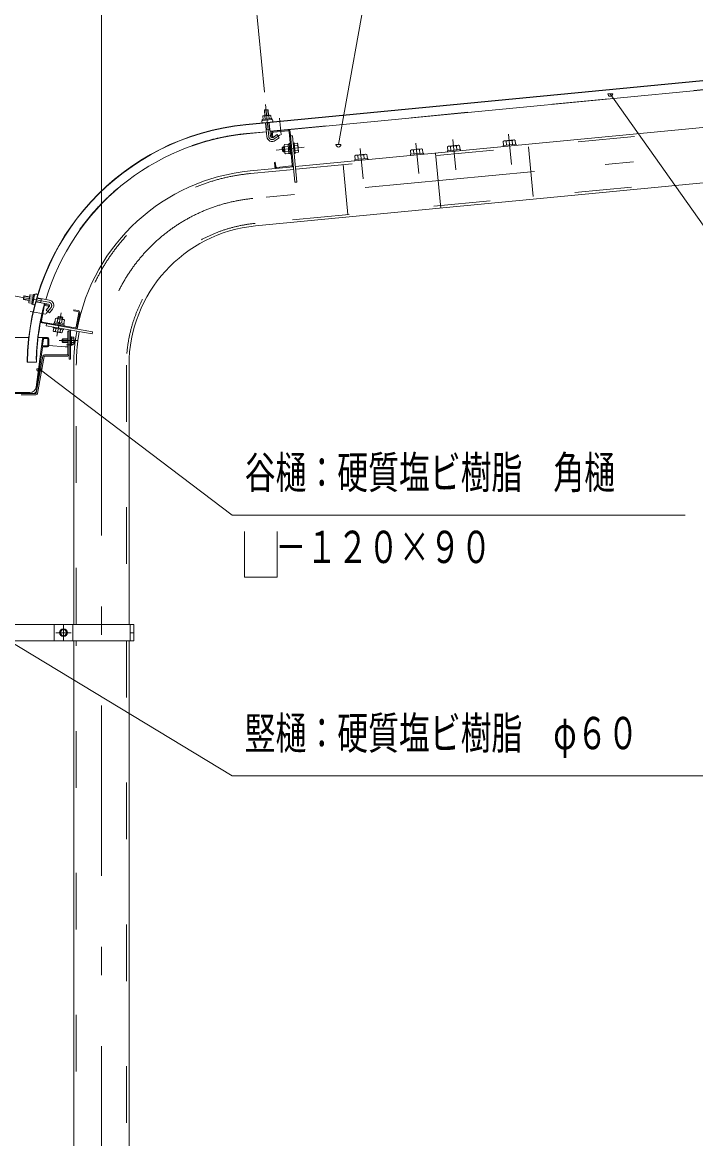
# Model space of a CAD drawing. Units: millimetres, scale not verified. Extents: x -31991 to 32006, y -14700 to 14700.
# Drawn here: x 21962 to 25760, y 4979 to 11276 of the extents above; entities that cross this region are included whole.
import ezdxf
from ezdxf.enums import TextEntityAlignment as Align

# ---------------------------------------------------------------- set-up
doc = ezdxf.new("R2010")
doc.units = ezdxf.units.MM
doc.header["$LTSCALE"] = 80
doc.linetypes.add('USER2', pattern=[10, 4, -6])
doc.linetypes.add('USER3', pattern=[24, 12, -5, 2, -5])
for name, color, linetype, lineweight in [('0-6_2-02BOLD', 7, 'Continuous', 18), ('0-7_2-12HIDDEN', 3, 'USER2', 18), ('0-8_2-22CENTER', 3, 'USER3', 18), ('0-9_2-42THIN', 4, 'Continuous', 18), ('0-A_2-52DIM', 3, 'Continuous', 18)]:
    doc.layers.add(name, color=color, linetype=linetype, lineweight=lineweight)
doc.styles.add('ＭＳ ゴシック', font='')
doc.styles.get('ＭＳ ゴシック').set_extended_font_data('MS Gothic')

msp = doc.modelspace()

# ---------------------------------------------------------------- linework, layer by layer
at = {"layer": '0-6_2-02BOLD'}
for p, q in [((23222.36, 10698.56), (28715.42, 11227.48)), ((28657.41, 11220.14), (23222.54, 10696.82)), ((23359.79, 10659.04), (25864.7, 10900.24)), ((23331.12, 10728.71), (23329.39, 10746.56)), ((23341.42, 10630.68), (23334.02, 10707.55)), ((23352.02, 10748.74), (23353.74, 10730.89)), ((23354.93, 10709.56), (23362.33, 10632.69)), ((23227.4, 10646.3), (23338.88, 10657.03)), ((23337.64, 10669.97), (23358.54, 10671.99)), ((23460.66, 10663.13), (23378.45, 10655.21)), ((23484.76, 10471.35), (23466.77, 10658.09)), ((26017.22, 10703.95), (23502.54, 10461.82)), ((23440.63, 10586.15), (23460.85, 10588.1)), ((23467.72, 10589.79), (23460.75, 10589.12)), ((23485.77, 10636.01), (23474.63, 10634.94)), ((23513.68, 10579.98), (23496.95, 10578.37)), ((24693.03, 10583.48), (24690.98, 10604.72)), ((24725.18, 10608.01), (24727.22, 10586.77)), ((23432.42, 10573.03), (23435.1, 10545.16)), ((23462.11, 10575.02), (23441.89, 10573.07)), ((23444.41, 10546.92), (23464.62, 10548.87)), ((23470.34, 10562.62), (23462.69, 10568.91)), ((23471.01, 10555.64), (23463.37, 10561.94)), ((23473.19, 10533), (23478.76, 10533.53)), ((23499.47, 10552.22), (23516.2, 10553.84)), ((23837.72, 10522.56), (23839.76, 10501.32)), ((23854.81, 10524.21), (23856.86, 10502.97)), ((23891.06, 10506.26), (23889.01, 10527.5)), ((24150.93, 10531.28), (24151.6, 10524.32)), ((24170.41, 10533.17), (24168.37, 10554.4)), ((24202.56, 10557.69), (24204.61, 10536.45)), ((24292.7, 10537.9), (24322.59, 10227.49)), ((24379.45, 10553.29), (24377.4, 10574.53)), ((24411.59, 10577.82), (24413.64, 10556.58)), ((23491.4, 10460.74), (23247.53, 10437.26)), ((23397.49, 10457.33), (23479.71, 10465.25)), ((23837.37, 10501.09), (23838.04, 10494.12)), ((22019.12, 9702.21), (22001.46, 9705.32)), ((22005.41, 9727.7), (22023.06, 9724.59)), ((22109.6, 9685.8), (22038.96, 9698.25)), ((22045.38, 9721.11), (22113.7, 9709.07)), ((22065.54, 9693.57), (22069.63, 9716.84)), ((22084.63, 9672.5), (22070.37, 9591.69)), ((22091.2, 9677.58), (22114.64, 9673.45)), ((22252.52, 9649.14), (22275.95, 9645.01)), ((22266.15, 9557.17), (22280.49, 9638.52)), ((22286.02, 9637.54), (22271.66, 9556.2)), ((22074.91, 9585.21), (22259.66, 9552.63)), ((22158.1, 9583.34), (22161.62, 9603.34)), ((22164.14, 9582.28), (22169.81, 9574.16)), ((22176.71, 9572.95), (22171.04, 9581.06)), ((22187.49, 9598.78), (22183.96, 9578.78)), ((22152.02, 9548.87), (22149.09, 9532.31)), ((22177.89, 9544.31), (22174.96, 9527.75)), ((22194.25, 9541.42), (22195.22, 9546.94)), ((22234.11, 9375.32), (22234.11, 9540.08)), ((21998.63, 9497.82), (21662.49, 9497.82)), ((22040.02, 9218.44), (22076.29, 9490.23)), ((22103.56, 9497.82), (22051.49, 9497.82)), ((22081.5, 9489.53), (22076.83, 9454.53)), ((22078.66, 9445.32), (22103.56, 9445.32)), ((22103.56, 9450.57), (22080.29, 9450.57)), ((22084.97, 9492.57), (22103.56, 9492.57)), ((22107.06, 9489.07), (22107.06, 9454.07)), ((22204.26, 9444.7), (22112.24, 9452.98)), ((22112.31, 9454.07), (22112.31, 9489.07)), ((22190.71, 9490.82), (22218.01, 9490.82)), ((22239.71, 9490.42), (22251.94, 9490.42)), ((22251.94, 9470.21), (22239.71, 9470.21)), ((22040.81, 9184.26), (22077.58, 9392.77)), ((22075.19, 9442.28), (22042.58, 9198)), ((22085.51, 9391.37), (22048.74, 9182.87)), ((22216.26, 9400.87), (22087.23, 9400.87)), ((22087.23, 9392.82), (22216.26, 9392.82)), ((21989.74, 9358.78), (22042.24, 9358.78)), ((22252.14, 7878.4), (22252.14, 9341.41)), ((22563.99, 9341.41), (22563.99, 7878.4)), ((22039.09, 9182.82), (21622.03, 9182.82)), ((21655.79, 9188.07), (22005.32, 9188.07)), ((21956.56, 9174.77), (22039.09, 9174.77)), ((22590.92, 7878.4), (21349.33, 7878.4)), ((22141.53, 7878.4), (22141.53, 7787.41)), ((22246.52, 7787.41), (22246.52, 7878.4)), ((22569.57, 7878.4), (22569.57, 7787.41)), ((22590.92, 7832.91), (22569.57, 7832.91)), ((22252.14, 1357.9), (22252.14, 7787.41)), ((22563.99, 7787.41), (22563.99, 1357.9))]:
    msp.add_line(p, q, dxfattribs=at)
for points in [[(28571.61, 10949.91), (28583.07, 10940.47), (28610.94, 10650.95), (28601.5, 10639.49), (23277.42, 10126.85)], [(23327.13, 10779.1), (23328.71, 10781.01), (23346.12, 10782.69), (23348.04, 10781.11)], [(23330.09, 10748.4), (23327.13, 10779.1), (23348.04, 10781.11), (23350.99, 10750.41)], [(23365.06, 10731.98), (23363.34, 10749.83), (23360.14, 10751.29), (23320.95, 10747.51), (23318.09, 10745.47), (23319.8, 10727.63)], [(23373.4, 10649.1), (23375.68, 10625.41), (23370.11, 10624.87), (23367.83, 10648.56)], [(23376.81, 10626.11), (23399.02, 10641.94), (23411.22, 10624.85), (23389, 10609.01)], [(23472.35, 10658.63), (23499.79, 10373.65), (23510.93, 10374.72), (23485.77, 10636.01)], [(23442.83, 10537.81), (23438.61, 10581.71), (23440.63, 10586.15)], [(23460.75, 10589.12), (23465.99, 10534.77), (23472.96, 10535.44)], [(23473.19, 10533), (23467.49, 10592.23), (23473.06, 10592.76)], [(23495.49, 10535.15), (23501.06, 10535.68), (23495.35, 10594.91), (23489.78, 10594.38)], [(23495.69, 10591.45), (23512.43, 10593.06), (23515.25, 10589.09), (23519.48, 10545.19), (23517.47, 10540.76), (23500.73, 10539.15)], [(24430.74, 10558.23), (24428.69, 10579.46), (24422.94, 10582.09), (24365.45, 10576.55), (24360.3, 10572.88), (24362.34, 10551.64)], [(24674.21, 10574.63), (24673.54, 10581.6), (24746.7, 10588.65), (24747.38, 10581.68)], [(24744.32, 10588.42), (24742.28, 10609.66), (24736.52, 10612.28), (24679.04, 10606.74), (24673.88, 10603.07), (24675.93, 10581.84)], [(23439.38, 10573.7), (23432.42, 10573.03), (23427.69, 10567.3), (23429.37, 10549.88), (23435.1, 10545.16), (23442.07, 10545.83)], [(23442.83, 10537.81), (23445.67, 10533.85), (23465.89, 10535.79)], [(23908.15, 10507.91), (23906.11, 10529.15), (23900.35, 10531.77), (23842.87, 10526.23), (23837.72, 10522.56)], [(24150.93, 10531.28), (24224.09, 10538.33), (24224.76, 10531.36)], [(24221.7, 10538.1), (24219.66, 10559.34), (24213.9, 10561.96), (24156.42, 10556.43), (24151.27, 10552.76), (24153.31, 10531.51)], [(24360.63, 10544.44), (24359.96, 10551.41), (24433.12, 10558.46), (24433.8, 10551.49)], [(23385.8, 10461.83), (23383.53, 10485.51), (23389.11, 10486.05), (23391.39, 10462.37)], [(23837.37, 10501.09), (23910.54, 10508.14), (23911.21, 10501.17)], [(21969.5, 9711.84), (21968.08, 9713.87), (21971.12, 9731.1), (21973.16, 9732.52)], [(21999.88, 9706.48), (21969.5, 9711.84), (21973.16, 9732.52), (22003.52, 9727.16)], [(22025.04, 9735.79), (22007.38, 9738.9), (22005.12, 9736.21), (21998.28, 9697.43), (21999.49, 9694.13), (22017.14, 9691.01)], [(22114.63, 9673.45), (22115.61, 9678.97), (22092.17, 9683.1)], [(22132.37, 9657.79), (22114.83, 9636.89), (22096.72, 9652.08), (22114.27, 9672.98)], [(22276.92, 9650.52), (22253.49, 9654.65), (22252.52, 9649.14)], [(22073.94, 9579.69), (22357.2, 9529.75), (22355.26, 9518.71), (22096.99, 9564.25), (22098.94, 9575.28)], [(22198.14, 9563.48), (22199.11, 9568.99), (22140.52, 9579.33), (22139.54, 9573.81)], [(22142.93, 9578.9), (22144.15, 9585.8), (22197.91, 9576.32), (22196.7, 9569.42)], [(22196.9, 9576.5), (22200.43, 9596.5), (22196.7, 9599.63), (22153.27, 9607.29), (22148.68, 9605.63), (22145.16, 9585.62)], [(22161.2, 9605.89), (22162.41, 9612.78), (22189.99, 9607.92), (22188.76, 9601.04)], [(22162.41, 9612.78), (22168.49, 9617.05), (22185.72, 9614), (22189.99, 9607.92)], [(22194.25, 9541.42), (22135.65, 9551.75), (22136.62, 9557.27)], [(22139.09, 9551.15), (22136.16, 9534.59), (22139.9, 9531.47), (22183.32, 9523.8)], [(22183.32, 9523.8), (22187.9, 9525.47), (22190.82, 9542.02)], [(22226.06, 9532.82), (22218.01, 9532.82), (22218.01, 9402.62)], [(22234.11, 9375.32), (22226.06, 9375.32), (22226.06, 9541.49)], [(22218.01, 9469.82), (22190.71, 9469.82), (22190.71, 9490.82), (22187.21, 9487.32), (22187.21, 9473.32), (22190.71, 9469.82)], [(22234.11, 9502.19), (22239.71, 9502.19), (22239.71, 9458.44), (22234.11, 9458.44)], [(22239.71, 9460.11), (22251.94, 9460.11), (22253.71, 9463.17), (22253.71, 9497.47), (22251.94, 9500.53), (22239.71, 9500.53)], [(21349.33, 7787.41), (22590.92, 7787.41), (22590.92, 7878.4)]]:
    msp.add_lwpolyline(points, dxfattribs=at)
for points in [[(23314.56, 10727.12), (23370.3, 10732.49), (23370.83, 10726.92), (23315.1, 10721.54)], [(22016.23, 9685.82), (22025.95, 9740.97), (22031.46, 9739.99), (22021.74, 9684.85)], [(22211.97, 7843.01), (22194.46, 7853.12), (22176.96, 7843.01), (22176.96, 7822.81), (22194.46, 7812.69), (22211.97, 7822.81)]]:
    msp.add_lwpolyline(points, close=True, dxfattribs=at)
for radius in [21.88, 17.15]:
    msp.add_circle((22194.46, 7832.91), radius, dxfattribs=at)
for centre, radius, start, end in [((23319.25, 10714.91), 7, 95.49939, 275.49939), ((23324.53, 10737.75), 10.06, 61.11575, 121.11575), ((23344.15, 10711.96), 37.62, 77.91205, 113.08797), ((23358.48, 10741.02), 10.06, 69.88426, 129.88426), ((23368.02, 10719.61), 7, 275.5002, 95.5002), ((23353.05, 9341.41), 1363.42, 95.5, 179.26999), ((23353.05, 9341.41), 1361.67, 95.49997, 179.26906), ((23353.05, 9341.41), 1310.92, 95.5, 163.56755), ((23378.97, 10649.63), 11.2, 95.49878, 185.49857), ((23378.97, 10649.63), 5.6, 95.49878, 185.4908), ((23461.19, 10657.56), 11.2, 5.5027, 95.5027), ((23461.19, 10657.56), 5.6, 5.5027, 95.5027), ((23371.47, 10633.58), 30.18, 185.5, 305.5), ((23371.47, 10633.58), 9.19, 185.5, 305.5), ((23448.85, 10580.34), 10.07, 185.50095, 226.22777), ((23505.45, 10585.79), 10.07, 324.77412, 5.50095), ((23480.93, 10563.63), 36.61, 344.47554, 26.52635), ((24398.81, 10531.31), 48.23, 74.6357, 116.3643), ((24421.11, 10568.61), 13.24, 95.5, 135.93115), ((24683.4, 10593.86), 13.24, 55.07169, 95.5), ((24712.4, 10561.5), 48.23, 74.6357, 116.3643), ((24734.69, 10598.8), 13.24, 95.5, 135.93115), ((23477.17, 10563.27), 36.61, 164.47554, 206.52635), ((23452.63, 10541.12), 10.07, 144.77412, 185.50095), ((23509.24, 10546.57), 10.07, 5.50095, 46.22777), ((23847.23, 10513.35), 13.24, 55.07169, 95.5), ((23876.23, 10481), 48.23, 74.6357, 116.3643), ((23898.53, 10518.29), 13.24, 95.5, 135.93115), ((24160.79, 10543.54), 13.24, 55.07169, 95.5), ((24189.78, 10511.19), 48.23, 74.6357, 116.3643), ((24212.07, 10548.48), 13.24, 95.5, 135.93115), ((24369.82, 10563.66), 13.24, 55.07169, 95.5), ((23396.96, 10462.9), 11.2, 185.49792, 275.50047), ((23396.96, 10462.9), 5.6, 185.4908, 275.50047), ((23479.18, 10470.82), 5.6, 275.51155, 5.5027), ((23479.18, 10470.82), 11.2, 275.51155, 5.5027), ((23353.05, 9341.41), 1100.92, 95.49995, 169.34674), ((23353.05, 9341.41), 789.08, 95.49997, 180), ((22008.65, 9698.28), 10.06, 135.60825, 195.60825), ((22038.75, 9710.28), 37.62, 152.40454, 187.58046), ((22014.58, 9731.86), 10.06, 144.37675, 204.37675), ((22039.06, 9735.1), 8.33, 349.98529, 169.98529), ((22108.24, 9678.04), 31.5, 319.99908, 80.00153), ((22028.15, 9687.27), 5.89, 169.99226, 349.99226), ((23353.05, 9341.41), 1310.92, 164.60568, 179.24075), ((22090.22, 9672.07), 5.6, 79.99323, 165.32008), ((22090.22, 9672.07), 11.2, 79.99802, 104.65372), ((22108.24, 9678.04), 7.88, 319.99751, 79.99751), ((22274.98, 9639.49), 5.6, 349.99348, 79.99348), ((22274.98, 9639.49), 11.2, 349.99789, 79.99687), ((22075.88, 9590.72), 11.2, 199.62607, 259.99783), ((22075.88, 9590.72), 5.6, 169.99348, 259.99348), ((22153.83, 9596.97), 10.07, 39.27045, 79.99727), ((22168.62, 9567.41), 36.61, 58.97464, 101.02545), ((22192.64, 9590.13), 10.07, 79.99727, 120.72409), ((22143.96, 9540.96), 10.07, 259.99727, 300.72409), ((22167.97, 9563.68), 36.61, 238.97464, 281.02545), ((22182.75, 9534.12), 10.07, 219.27045, 259.99727), ((23353.05, 9341.41), 1100.92, 169.9299, 180), ((22260.63, 9558.15), 11.2, 259.99789, 349.98904), ((22260.63, 9558.15), 5.6, 259.99348, 349.98463), ((23353.03, 9341.27), 1100.93, 169.92992, 172.2469), ((22078.66, 9441.82), 3.5, 90, 172.39581), ((22084.97, 9489.07), 8.75, 90, 172.39801), ((22080.29, 9454.07), 3.5, 172.39842, 270), ((22084.97, 9489.07), 3.5, 90, 172.39581), ((22103.56, 9489.07), 8.75, 0, 90), ((22103.56, 9489.07), 3.5, 0, 90), ((22103.56, 9454.07), 3.5, 270, 0), ((22103.56, 9454.07), 8.75, 270, 0), ((22210.15, 9496.88), 52.5, 263.55162, 278.60611), ((22210.15, 9496.88), 52.5, 297.14731, 315.54256), ((22245.6, 9495.47), 8.11, 321.46858, 0), ((22223.92, 9480.32), 29.79, 340.1709, 19.83134), ((22245.6, 9465.16), 8.11, 0, 38.54625), ((22210.15, 9496.88), 52.5, 326.06525, 352.24725), ((22087.23, 9391.07), 9.8, 90, 169.99991), ((22087.23, 9391.07), 1.75, 90, 169.99976), ((22216.26, 9402.62), 1.75, 270, 0), ((22216.26, 9402.62), 9.8, 270, 0), ((22005.32, 9223.07), 35, 270, 352.39714), ((22025.24, 9200.32), 17.5, 270, 352.39687), ((22039.09, 9184.57), 1.75, 270, 349.99976), ((22039.09, 9184.57), 9.8, 270, 350.00003)]:
    msp.add_arc(centre, radius, start, end, dxfattribs=at)
at = {"layer": '0-7_2-12HIDDEN'}
for p, q in [((23359.62, 10660.79), (25864.53, 10901.98)), ((23338.72, 10658.77), (23227.23, 10648.04)), ((28582.67, 10652.44), (23276.01, 10141.48)), ((23503.96, 10447.18), (26018.62, 10689.32)), ((24816.69, 10573.58), (24843.76, 10292.43)), ((23771.52, 10472.95), (23798.59, 10191.8)), ((23248.94, 10422.63), (23492.81, 10446.11)), ((22266.84, 7878.4), (22266.84, 9341.41)), ((22549.29, 9341.41), (22549.29, 7878.4)), ((22266.84, 1357.9), (22266.84, 7787.41)), ((22549.29, 7787.41), (22549.29, 1357.9))]:
    msp.add_line(p, q, dxfattribs=at)
for radius, start, end in [(1312.67, 95.5, 163.57619), (1086.22, 95.49997, 169.33789), (803.77, 95.49997, 180), (1312.67, 164.6129, 179.24178), (1086.22, 169.92896, 180)]:
    msp.add_arc((23353.05, 9341.41), radius, start, end, dxfattribs=at)
at = {"layer": '0-8_2-22CENTER'}
for p, q in [((28673.65, 10803.08), (23262.47, 10282.06)), ((23334.51, 10812.01), (23351.88, 10631.69)), ((23421.23, 10641.75), (23412.31, 10734.42)), ((23416.38, 10641.43), (23382.9, 10617.56)), ((24720.86, 10473.64), (24704.42, 10644.36)), ((24198.25, 10423.32), (24181.8, 10594.03)), ((24390.84, 10614.16), (24407.28, 10443.44)), ((23393.69, 10555.23), (23552.21, 10570.5)), ((23868.25, 10563.84), (23884.69, 10393.13)), ((22111.65, 9697.43), (21912.74, 9732.5)), ((22094.62, 9629.36), (22007.39, 9644.74)), ((22123.31, 9665.39), (22096.89, 9633.89)), ((22157.81, 9506.06), (22180.8, 9636.47)), ((22169.71, 9480.32), (22271.21, 9480.32)), ((22248.11, 9455.82), (22212.06, 9455.82)), ((22408.05, 9341.41), (22408.05, -1827.1)), ((22194.46, 7876.65), (22194.46, 7789.16)), ((22238.21, 7832.91), (22150.71, 7832.91))]:
    msp.add_line(p, q, dxfattribs=at)
for centre, radius, start, end in [((23371.47, 10633.58), 19.69, 185.5, 305.5), ((23353.05, 9341.41), 945, 95.49997, 180), ((22108.24, 9678.04), 19.69, 320.00002, 79.99762)]:
    msp.add_arc(centre, radius, start, end, dxfattribs=at)
at = {"layer": '0-9_2-42THIN'}
for p, q in [((23331.83, 10748.56), (23328.71, 10781.01)), ((23346.12, 10782.69), (23349.25, 10750.24)), ((23335.76, 10707.71), (23339.38, 10670.14)), ((23356.8, 10671.82), (23353.18, 10709.39)), ((23339.38, 10670.14), (23338.27, 10663.47)), ((23359.17, 10665.49), (23356.8, 10671.82)), ((23439.72, 10570.21), (23429.27, 10569.2)), ((23431.28, 10548.3), (23441.72, 10549.31)), ((21968.08, 9713.86), (22000.18, 9708.2)), ((22003.22, 9725.43), (21971.12, 9731.1)), ((22044.79, 9719.05), (22069.26, 9714.74)), ((22069.26, 9714.73), (22077.47, 9715.45)), ((22166.47, 9615.63), (22164.64, 9605.28)), ((22185.33, 9601.64), (22187.14, 9611.98)), ((22187.91, 9488.02), (22218.01, 9488.02)), ((22218.01, 9472.62), (22187.91, 9472.62))]:
    msp.add_line(p, q, dxfattribs=at)
msp.add_lwpolyline([(22073.37, 9692.19), (22065.9, 9695.67), (22039.53, 9700.32)], dxfattribs=at)
at = {"layer": '0-A_2-52DIM'}
for p, q in [((22408.05, 12365.45), (22408.05, 9377.93)), ((22408.06, 9377.93), (22408.06, 12365.45)), ((23277.84, 11400.62), (23327.8, 10881.69)), ((25292.16, 10872.44), (25264.16, 10872.44)), ((23758.97, 10586.06), (23730.97, 10586.06)), ((22071.37, 9320.38), (22043.37, 9320.38))]:
    msp.add_line(p, q, dxfattribs=at)
for points in [[(23744.97, 10586.06), (24280.56, 13565.9), (26870.56, 13565.9)], [(30510.55, 9512.9), (26240.55, 9512.9), (25278.16, 10872.44)], [(25700.92, 8496.09), (23145.91, 8496.09), (22057.37, 9320.38)], [(23400.21, 8403.61), (23400.21, 8146.09), (23215.92, 8146.09), (23215.92, 8403.61)], [(21314.51, 8133), (23145.91, 7026.09), (25945.92, 7026.09)]]:
    msp.add_lwpolyline(points, dxfattribs=at)
for centre in [(25278.16, 10872.44), (23744.97, 10586.06), (22057.37, 9320.38)]:
    msp.add_arc(centre, 14, 180, 0, dxfattribs=at)

# ---------------------------------------------------------------- texts
at = {"layer": '0-A_2-52DIM', "color": 7, "style": 'ＭＳ ゴシック', "width": 0.7}
for s, p in [('谷樋：硬質塩ビ樹脂\u3000角樋', (23215.92, 8590.97)), ('\u3000－１２０×９０', (23215.92, 8170.96)), ('竪樋：硬質塩ビ樹脂\u3000φ６０', (23215.92, 7120.97))]:
    msp.add_text(s, height=182.3, dxfattribs=at).set_placement(p, align=Align.BOTTOM_LEFT)

doc.saveas('drawing.dxf')
